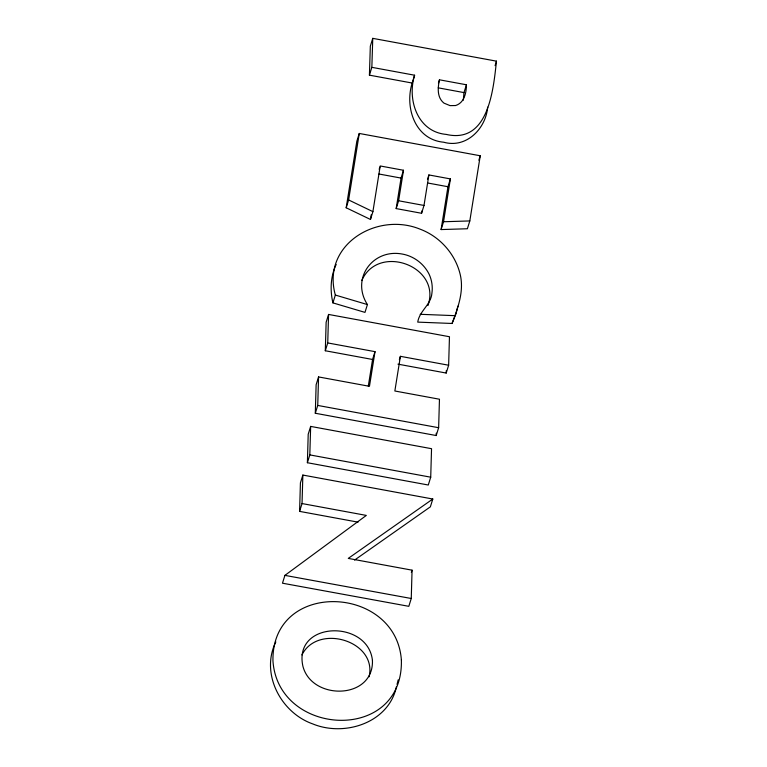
<?xml version="1.0" encoding="UTF-8"?>
<svg xmlns="http://www.w3.org/2000/svg" width="767" height="767" viewBox="0 0 767 767"><rect width="100%" height="100%" fill="white"/><g stroke="black" fill="none" stroke-linecap="round" stroke-linejoin="round"><path stroke-width="1.15" d="M358.055 522.154L299.59 511.378L300.424 482.884L302.86 475.061L432.799 499.02L430.364 506.843L354.565 560.083M299.59 511.378L302.035 503.555L302.86 475.061M307.385 462.722L308.209 434.227L310.654 426.404L431.543 448.695L430.718 477.189L428.283 485.012L307.385 462.722L309.82 454.898L310.654 426.404M448.637 365.226L400.403 356.329L394.852 390.997L439.462 399.224L438.638 427.718L436.202 435.541L315.304 413.25L316.129 384.756L318.564 376.933L369.454 386.309L375.005 351.65L327.739 342.935L328.573 314.441L449.462 336.732L448.637 365.226L446.202 373.05L397.968 364.152M315.304 413.25L317.739 405.427L318.564 376.933M375.005 351.65L372.57 359.474L325.304 350.759L326.138 322.255L328.573 314.441M302.035 503.555L366.338 515.414L284.912 575.375L282.477 583.198L408.821 606.323L411.256 598.5L412.061 570.169L348.256 558.405L432.799 499.02M436.202 435.541L436.27 433.163M446.202 373.05L446.269 370.672M414.602 75.214L412.167 83.037L369.416 75.156L370.327 46.173L372.762 38.35L496.479 61.159C493.334 89.413 488.675 144.234 446.154 134.398C417.43 131.809 406.97 99.595 414.602 75.214L371.851 67.333L372.762 38.35M463.326 100.199L463.987 92.596L466.422 84.773L439.472 79.806L438.427 83.152M466.422 84.773C466.394 92.807 464.323 102.797 455.608 105.539L450.047 105.625L443.978 103.133C436.854 97.447 437.746 87.764 439.472 79.806M428.887 174.943L424.007 205.451L421.572 213.274L396.175 208.586L398.61 200.772L403.49 170.264L380.211 165.969L372.906 211.644L370.471 219.458L346.185 207.78L356.828 141.281L359.272 133.458L480.247 155.768L469.816 220.934L467.381 228.748L441.102 229.573L447.957 186.726L450.392 178.912L428.887 174.943L427.497 179.411M346.185 207.78L348.621 199.957L359.272 133.458M370.471 219.458L371.218 214.779M412.167 83.037C404.535 107.409 414.995 139.623 443.719 142.221C466.307 148.625 485.856 128.731 487.659 107.15M396.175 208.586L401.055 178.078L403.49 170.264M368.313 386.05L372.57 359.474M421.572 213.274L421.946 210.925M441.102 229.573L443.537 221.749L450.392 178.912M457.899 306.158L455.962 313.904L452.06 323.473L417.737 322.121C419.415 310.913 430.901 304.959 431.907 293.31C432.837 286.791 431.898 280.137 429.089 274.174C423.863 263.695 413.749 256.053 402.196 254.04C373.117 248.518 350.586 278.335 367.412 304.566L364.977 312.39L332.907 302.879C329.915 290.175 330.577 276.331 336.186 264.462M396.453 686.638C388.811 722.917 344.431 737.068 312.648 723.875C280.712 712.639 260.224 673.436 275.842 641.902M397.038 684.375L398.198 679.83M369.109 676.791C377.46 640.867 317.711 623.111 301.949 654.922M369.416 75.156L371.851 67.333M332.907 302.879L335.342 295.055C321.363 244.951 376.76 211.51 419.961 229.112C439.338 236.332 454.582 253.091 459.855 273.081C464.562 290.501 458.072 307.414 452.06 323.473M379.166 169.315L379.866 167.081M325.304 350.759L327.739 342.935M399.358 359.685L400.403 356.329M495.089 65.636L496.479 61.159M478.857 160.236L480.247 155.768M411.361 572.403L412.061 570.169M427.938 305.582C441.782 266.293 378.323 242.947 361.794 280.492M443.537 221.749L469.816 220.934M420.172 314.297L454.495 315.649M284.912 575.375L411.256 598.5M438.206 87.841L463.987 92.596M378.946 174.004L401.055 178.078M427.583 182.977L447.957 186.726M398.61 200.772L424.007 205.451M317.739 405.427L438.638 427.718M309.82 454.898L430.718 477.189M335.342 295.055L367.412 304.566M348.621 199.957L372.906 211.644M372.436 660.425C373.807 699.849 311.632 700.856 302.869 666.092C293.109 620.733 368.064 619.372 372.436 660.425M401.371 659.965C403.653 743.396 278.038 737.135 272.956 660.895C271.441 579.353 395.935 584.722 401.371 659.965"/></g></svg>
